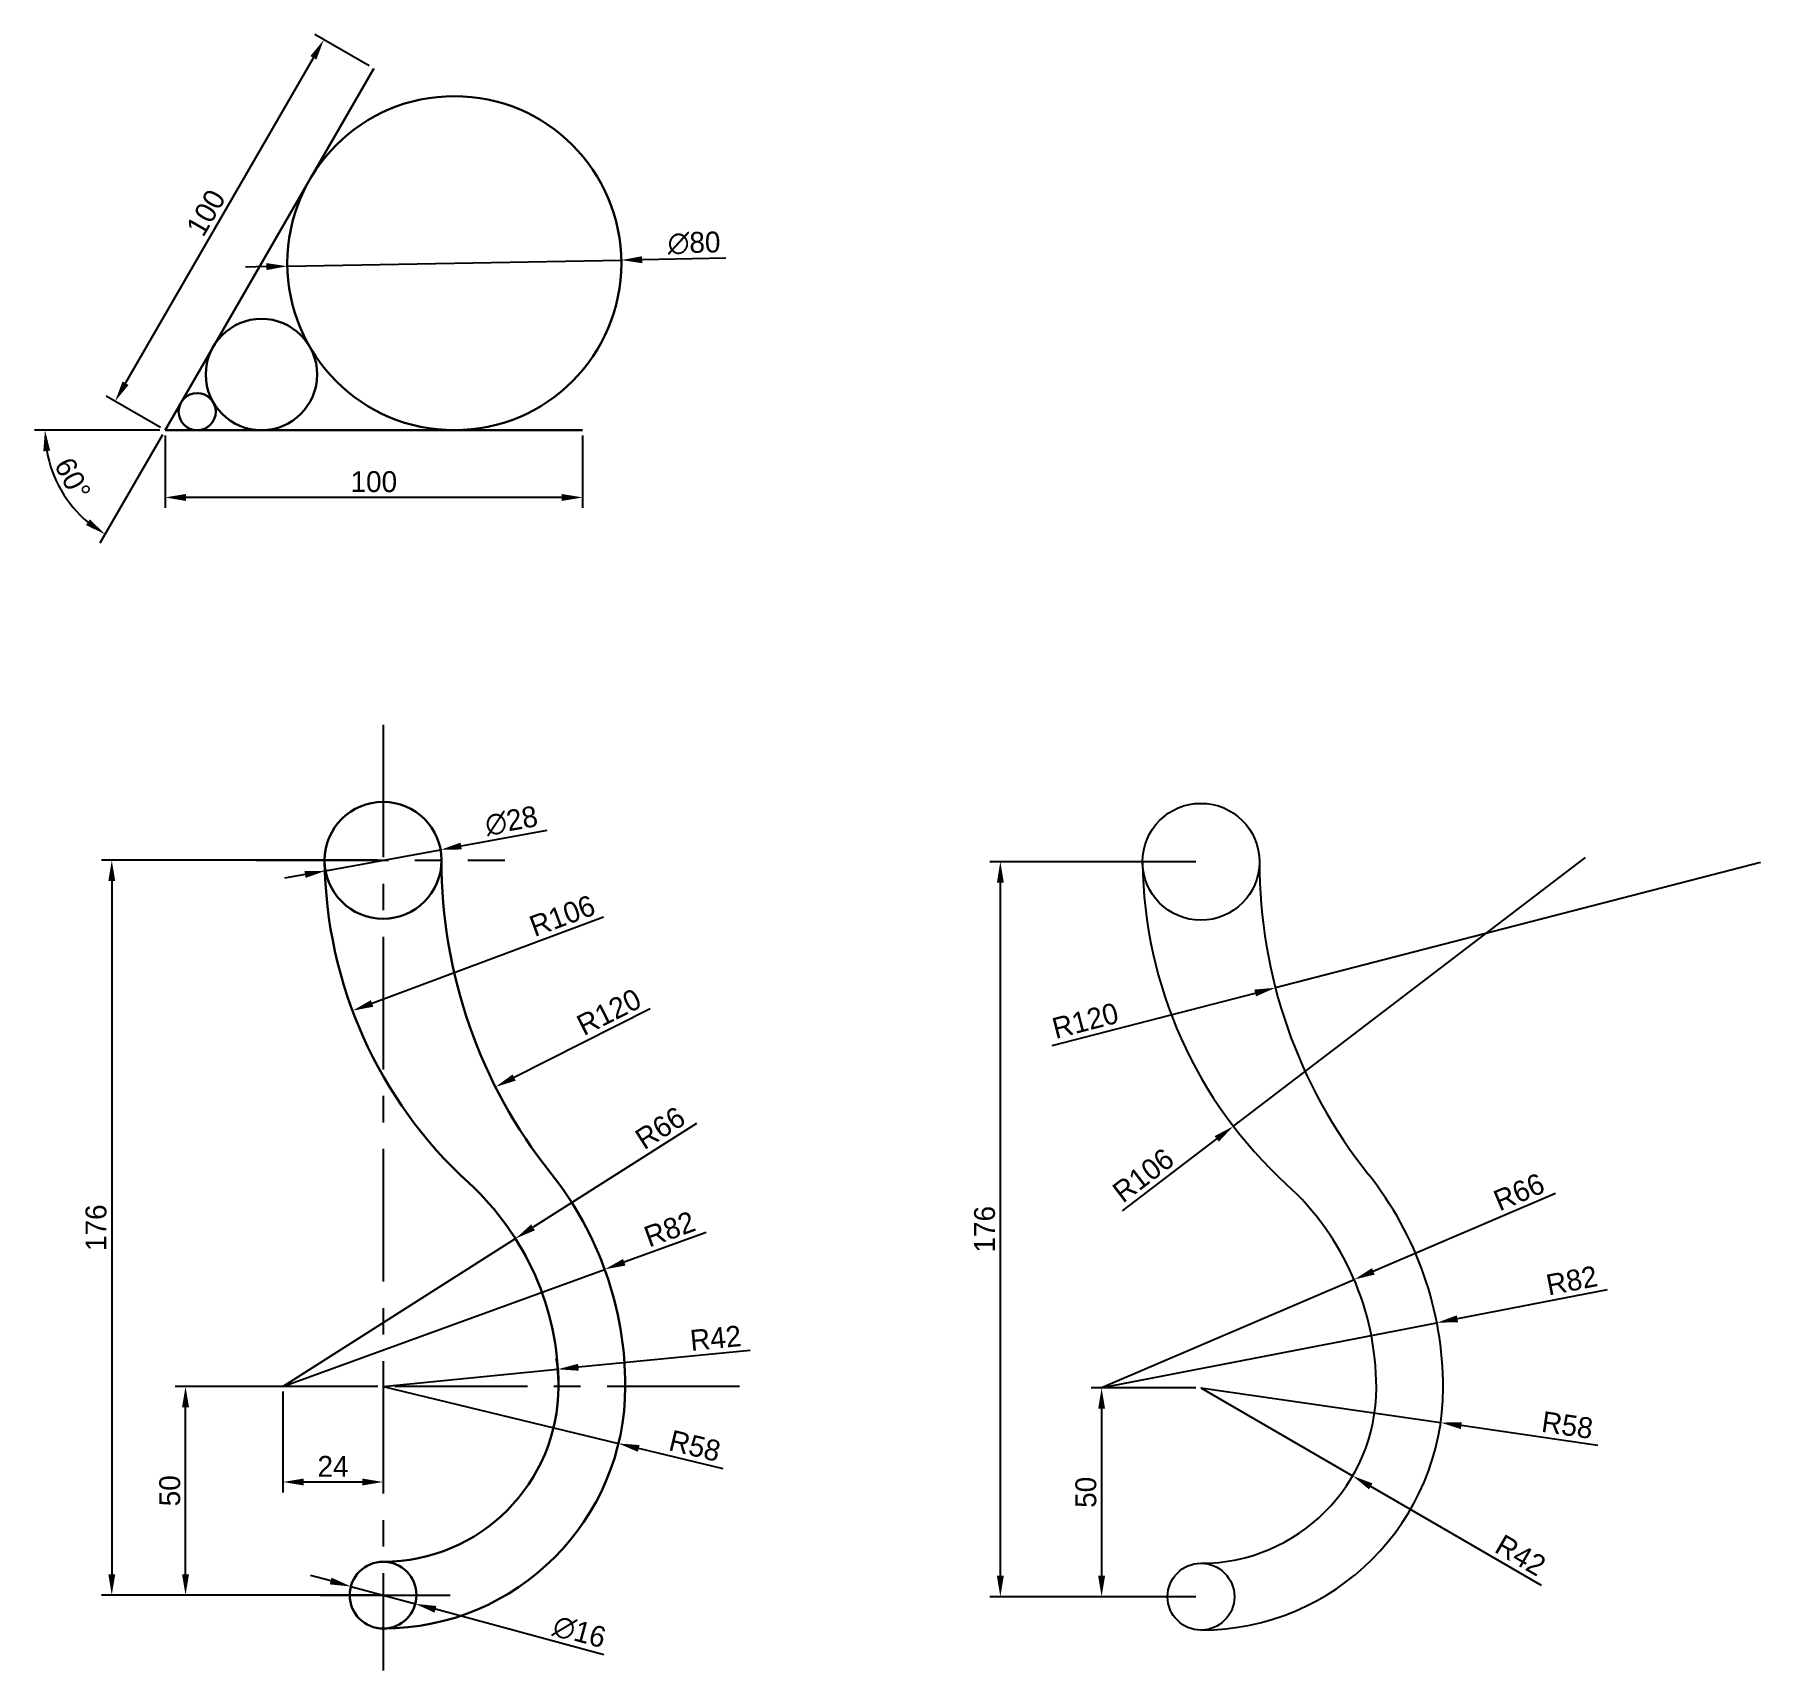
# Model space of a CAD drawing. Header units: millimetres. Extents: x 238 to 651, y -159 to 233.
import ezdxf

# ---------------------------------------------------------------- set-up
doc = ezdxf.new("R2010")
doc.units = ezdxf.units.MM
doc.linetypes.add('CENTER', pattern=[50.8, 31.75, -6.35, 6.35, -6.35])
doc.dimstyles.new('副本 ISO-25', dxfattribs={"dimscale": 2, "dimtxt": 2.5, "dimasz": 2.5, "dimexe": 1.25, "dimexo": 0.625, "dimtad": 1, "dimdsep": 46, "dimtxsty": 'Standard', "dimcen": 2.5, "dimadec": 0, "dimazin": 0, "dimtfac": 1, "dimtmove": 0, "dimatfit": 3, "dimfxl": 1, "dimarcsym": 0})

# ---------------------------------------------------------------- blocks, each defined once
blk = doc.blocks.new('*D1')
at = {"color": 0, "lineweight": -2, "transparency": 16777216}
for p, q in [((298.21, 177.11), (378.2, 178.58)), ((403.2, 179.03), (383.2, 178.67)), ((293.21, 177.02), (288.22, 176.92))]:
    blk.add_line(p, q, dxfattribs=at)
at = {"color": 0, "transparency": 16777216}
for points in [[(293.2, 177.85), (293.23, 176.18), (298.21, 177.11)], [(383.18, 179.5), (383.22, 177.83), (378.2, 178.58)]]:
    blk.add_solid(points, dxfattribs=at)
at = {"layer": 'Defpoints', "color": 0, "transparency": 16777216}
for p in [(378.2, 178.58), (298.21, 177.11)]:
    blk.add_point(p, dxfattribs=at)
at = {"color": 0, "transparency": 16777216, "insert": (395.63, 182.65), "char_height": 5, "attachment_point": 5, "rotation": 1.0516}
blk.add_mtext('∅80', dxfattribs=at)
blk = doc.blocks.new('*D2')
at = {"color": 0, "lineweight": -2, "transparency": 16777216}
for p, q in [((267.68, 137.84), (237.67, 137.84)), ((268.3, 136.76), (253.3, 110.77))]:
    blk.add_line(p, q, dxfattribs=at)
blk.add_arc((268.93, 137.84), 28.76, 189.974, 230.026, dxfattribs=at)
at = {"color": 0, "transparency": 16777216}
for points in [[(239.77, 132.79), (241.43, 132.93), (240.17, 137.84)], [(250.93, 116.48), (249.97, 115.12), (254.55, 112.93)]]:
    blk.add_solid(points, dxfattribs=at)
at = {"layer": 'Defpoints', "color": 0, "transparency": 16777216}
for p in [(318.93, 224.44), (268.93, 137.84), (268.93, 137.84), (368.93, 137.84), (246.89, 119.36)]:
    blk.add_point(p, dxfattribs=at)
at = {"color": 0, "transparency": 16777216, "insert": (246.79, 126.21), "char_height": 5, "attachment_point": 5, "rotation": 297.7164}
blk.add_mtext('60°', dxfattribs=at)
blk = doc.blocks.new('*D3')
at = {"color": 0, "lineweight": -2, "transparency": 16777216}
for p, q in [((317.84, 225.07), (304.8, 232.6)), ((259.46, 149.08), (304.46, 227.02)), ((267.84, 138.47), (254.8, 146))]:
    blk.add_line(p, q, dxfattribs=at)
at = {"color": 0, "transparency": 16777216}
for points in [[(303.74, 227.44), (305.18, 226.6), (306.96, 231.35)], [(258.74, 149.49), (260.18, 148.66), (256.96, 144.75)]]:
    blk.add_solid(points, dxfattribs=at)
at = {"layer": 'Defpoints', "color": 0, "transparency": 16777216}
for p in [(306.96, 231.35), (318.93, 224.44), (268.93, 137.84)]:
    blk.add_point(p, dxfattribs=at)
at = {"color": 0, "transparency": 16777216, "insert": (278.72, 189.92), "char_height": 5, "attachment_point": 5, "rotation": 60}
blk.add_mtext('100', dxfattribs=at)
blk = doc.blocks.new('*D4')
at = {"color": 0, "lineweight": -2, "transparency": 16777216}
for p, q in [((268.93, 136.59), (268.93, 119.23)), ((368.93, 136.59), (368.93, 119.23)), ((363.93, 121.73), (273.93, 121.73))]:
    blk.add_line(p, q, dxfattribs=at)
at = {"color": 0, "transparency": 16777216}
for points in [[(273.93, 122.56), (273.93, 120.9), (268.93, 121.73)], [(363.93, 122.56), (363.93, 120.9), (368.93, 121.73)]]:
    blk.add_solid(points, dxfattribs=at)
at = {"layer": 'Defpoints', "color": 0, "transparency": 16777216}
for p in [(268.93, 137.84), (368.93, 137.84), (268.93, 121.73)]:
    blk.add_point(p, dxfattribs=at)
at = {"color": 0, "transparency": 16777216, "insert": (318.93, 125.48), "char_height": 5, "attachment_point": 5}
blk.add_mtext('100', dxfattribs=at)
blk = doc.blocks.new('*D5')
at = {"color": 0, "lineweight": -2, "transparency": 16777216}
for p, q in [((360.33, 41.99), (339.84, 38.25)), ((307.37, 32.32), (334.92, 37.35)), ((302.45, 31.43), (297.54, 30.53))]:
    blk.add_line(p, q, dxfattribs=at)
at = {"color": 0, "transparency": 16777216}
for points in [[(339.69, 39.07), (339.99, 37.43), (334.92, 37.35)], [(302.31, 32.25), (302.6, 30.61), (307.37, 32.32)]]:
    blk.add_solid(points, dxfattribs=at)
at = {"layer": 'Defpoints', "color": 0, "transparency": 16777216}
for p in [(334.92, 37.35), (307.37, 32.32)]:
    blk.add_point(p, dxfattribs=at)
at = {"color": 0, "transparency": 16777216, "insert": (351.87, 44.26), "char_height": 5, "attachment_point": 5, "rotation": 10.3453}
blk.add_mtext('∅28', dxfattribs=at)
blk = doc.blocks.new('*D6')
at = {"color": 0, "lineweight": -2, "transparency": 16777216}
for p, q in [((308.6, -137.77), (303.77, -136.47)), ((313.42, -139.08), (328.87, -143.25)), ((374.02, -155.44), (333.7, -144.55))]:
    blk.add_line(p, q, dxfattribs=at)
at = {"color": 0, "transparency": 16777216}
for points in [[(308.81, -136.97), (308.38, -138.58), (313.42, -139.08)], [(333.91, -143.75), (333.48, -145.36), (328.87, -143.25)]]:
    blk.add_solid(points, dxfattribs=at)
at = {"layer": 'Defpoints', "color": 0, "transparency": 16777216}
for p in [(313.42, -139.08), (328.87, -143.25)]:
    blk.add_point(p, dxfattribs=at)
at = {"color": 0, "transparency": 16777216, "insert": (368.16, -149.98), "char_height": 5, "attachment_point": 5, "rotation": 344.886}
blk.add_mtext('∅16', dxfattribs=at)
blk = doc.blocks.new('*D7')
at = {"color": 0, "lineweight": -2, "transparency": 16777216}
for p, q in [((409.03, -82.55), (367.92, -86.58)), ((321.15, -91.16), (362.95, -87.07))]:
    blk.add_line(p, q, dxfattribs=at)
blk.add_arc((321.15, -91.16), 42, 1.7052, 9.0047, dxfattribs=at)
at = {"color": 0, "transparency": 16777216}
blk.add_solid([(367.84, -85.75), (368, -87.41), (362.95, -87.07)], dxfattribs=at)
at = {"layer": 'Defpoints', "color": 0, "transparency": 16777216}
for p in [(362.95, -87.07), (321.15, -91.16)]:
    blk.add_point(p, dxfattribs=at)
at = {"color": 0, "transparency": 16777216, "insert": (400.78, -79.59), "char_height": 5, "attachment_point": 5, "rotation": 5.5942}
blk.add_mtext('R42', dxfattribs=at)
blk = doc.blocks.new('*D8')
at = {"color": 0, "lineweight": -2, "transparency": 16777216}
for p, q in [((321.15, -91.16), (377.51, -104.84)), ((402.62, -110.93), (382.37, -106.02))]:
    blk.add_line(p, q, dxfattribs=at)
at = {"color": 0, "transparency": 16777216}
blk.add_solid([(382.57, -105.21), (382.17, -106.83), (377.51, -104.84)], dxfattribs=at)
at = {"layer": 'Defpoints', "color": 0, "transparency": 16777216}
for p in [(321.15, -91.16), (377.51, -104.84)]:
    blk.add_point(p, dxfattribs=at)
at = {"color": 0, "transparency": 16777216, "insert": (395.81, -105.42), "char_height": 5, "attachment_point": 5, "rotation": 346.3634}
blk.add_mtext('R58', dxfattribs=at)
blk = doc.blocks.new('*D9')
at = {"color": 0, "lineweight": -2, "transparency": 16777216}
for p, q in [((398.49, -54.31), (378.91, -61.43)), ((297.15, -91.16), (374.21, -63.14))]:
    blk.add_line(p, q, dxfattribs=at)
at = {"color": 0, "transparency": 16777216}
blk.add_solid([(378.62, -60.65), (379.19, -62.22), (374.21, -63.14)], dxfattribs=at)
at = {"layer": 'Defpoints', "color": 0, "transparency": 16777216}
for p in [(374.21, -63.14), (297.15, -91.16)]:
    blk.add_point(p, dxfattribs=at)
at = {"color": 0, "transparency": 16777216, "insert": (389.77, -53.5), "char_height": 5, "attachment_point": 5, "rotation": 19.981}
blk.add_mtext('R82', dxfattribs=at)
blk = doc.blocks.new('*D10')
at = {"color": 0, "lineweight": -2, "transparency": 16777216}
for p, q in [((396.21, -28.19), (357.07, -53.07)), ((297.15, -91.16), (352.85, -55.76))]:
    blk.add_line(p, q, dxfattribs=at)
at = {"color": 0, "transparency": 16777216}
blk.add_solid([(356.62, -52.37), (357.51, -53.78), (352.85, -55.76)], dxfattribs=at)
at = {"layer": 'Defpoints', "color": 0, "transparency": 16777216}
for p in [(352.85, -55.76), (297.15, -91.16)]:
    blk.add_point(p, dxfattribs=at)
at = {"color": 0, "transparency": 16777216, "insert": (387.52, -29.27), "char_height": 5, "attachment_point": 5, "rotation": 32.442}
blk.add_mtext('R66', dxfattribs=at)
blk = doc.blocks.new('*D11')
at = {"color": 0, "lineweight": -2, "transparency": 16777216}
blk.add_line((385.11, -0.72), (352.52, -17.2), dxfattribs=at)
at = {"color": 0, "transparency": 16777216}
blk.add_solid([(352.15, -16.46), (352.9, -17.95), (348.06, -19.46)], dxfattribs=at)
at = {"layer": 'Defpoints', "color": 0, "transparency": 16777216}
for p in [(455.15, 34.69), (348.06, -19.46)]:
    blk.add_point(p, dxfattribs=at)
at = {"color": 0, "transparency": 16777216, "insert": (375.24, -1.51), "char_height": 5, "attachment_point": 5, "rotation": 26.8265}
blk.add_mtext('R120', dxfattribs=at)
blk = doc.blocks.new('*D12')
at = {"color": 0, "lineweight": -2, "transparency": 16777216}
blk.add_line((373.96, 21.23), (318.51, 0.55), dxfattribs=at)
at = {"color": 0, "transparency": 16777216}
blk.add_solid([(318.22, 1.33), (318.8, -0.23), (313.82, -1.2)], dxfattribs=at)
at = {"layer": 'Defpoints', "color": 0, "transparency": 16777216}
for p in [(413.14, 35.84), (313.82, -1.2)]:
    blk.add_point(p, dxfattribs=at)
at = {"color": 0, "transparency": 16777216, "insert": (364.06, 21.54), "char_height": 5, "attachment_point": 5, "rotation": 20.4521}
blk.add_mtext('R106', dxfattribs=at)
blk = doc.blocks.new('*D13')
at = {"color": 0, "lineweight": -2, "transparency": 16777216}
for p, q in [((319.9, 34.84), (253.67, 34.84)), ((256.17, 29.84), (256.17, -136.16)), ((319.9, -141.16), (253.67, -141.16))]:
    blk.add_line(p, q, dxfattribs=at)
at = {"color": 0, "transparency": 16777216}
for points in [[(255.34, 29.84), (257, 29.84), (256.17, 34.84)], [(255.34, -136.16), (257, -136.16), (256.17, -141.16)]]:
    blk.add_solid(points, dxfattribs=at)
at = {"layer": 'Defpoints', "color": 0, "transparency": 16777216}
for p in [(321.15, 34.84), (256.17, -141.16), (321.15, -141.16)]:
    blk.add_point(p, dxfattribs=at)
at = {"color": 0, "transparency": 16777216, "insert": (252.42, -53.16), "char_height": 5, "attachment_point": 5, "rotation": 90}
blk.add_mtext('176', dxfattribs=at)
blk = doc.blocks.new('*D14')
at = {"color": 0, "lineweight": -2, "transparency": 16777216}
for p, q in [((319.9, -91.16), (271.33, -91.16)), ((273.83, -136.16), (273.83, -96.16)), ((319.9, -141.16), (271.33, -141.16))]:
    blk.add_line(p, q, dxfattribs=at)
at = {"color": 0, "transparency": 16777216}
for points in [[(273, -96.16), (274.66, -96.16), (273.83, -91.16)], [(273, -136.16), (274.66, -136.16), (273.83, -141.16)]]:
    blk.add_solid(points, dxfattribs=at)
at = {"layer": 'Defpoints', "color": 0, "transparency": 16777216}
for p in [(273.83, -91.16), (321.15, -91.16), (321.15, -141.16)]:
    blk.add_point(p, dxfattribs=at)
at = {"color": 0, "transparency": 16777216, "insert": (270.08, -116.16), "char_height": 5, "attachment_point": 5, "rotation": 90}
blk.add_mtext('50', dxfattribs=at)
blk = doc.blocks.new('*D15')
at = {"color": 0, "lineweight": -2, "transparency": 16777216}
for p, q in [((297.15, -92.41), (297.15, -116.56)), ((321.15, -92.41), (321.15, -116.56)), ((302.15, -114.06), (316.15, -114.06))]:
    blk.add_line(p, q, dxfattribs=at)
at = {"color": 0, "transparency": 16777216}
for points in [[(302.15, -113.23), (302.15, -114.89), (297.15, -114.06)], [(316.15, -113.23), (316.15, -114.89), (321.15, -114.06)]]:
    blk.add_solid(points, dxfattribs=at)
at = {"layer": 'Defpoints', "color": 0, "transparency": 16777216}
for p in [(297.15, -91.16), (321.15, -91.16), (321.15, -114.06)]:
    blk.add_point(p, dxfattribs=at)
at = {"color": 0, "transparency": 16777216, "insert": (309.15, -110.31), "char_height": 5, "attachment_point": 5}
blk.add_mtext('24', dxfattribs=at)
blk = doc.blocks.new('*D17')
at = {"color": 0, "lineweight": -2, "transparency": 16777216}
for p, q in [((515.77, 34.47), (466.47, 34.47)), ((468.97, 29.47), (468.97, -136.53)), ((515.77, -141.53), (466.47, -141.53))]:
    blk.add_line(p, q, dxfattribs=at)
at = {"color": 0, "transparency": 16777216}
for points in [[(468.14, 29.47), (469.81, 29.47), (468.97, 34.47)], [(468.14, -136.53), (469.81, -136.53), (468.97, -141.53)]]:
    blk.add_solid(points, dxfattribs=at)
at = {"layer": 'Defpoints', "color": 0, "transparency": 16777216}
for p in [(517.02, 34.47), (468.97, -141.53), (517.02, -141.53)]:
    blk.add_point(p, dxfattribs=at)
at = {"color": 0, "transparency": 16777216, "insert": (465.22, -53.53), "char_height": 5, "attachment_point": 5, "rotation": 90}
blk.add_mtext('176', dxfattribs=at)
blk = doc.blocks.new('*D18')
at = {"color": 0, "lineweight": -2, "transparency": 16777216}
for p, q in [((515.77, -91.53), (490.73, -91.53)), ((493.23, -96.53), (493.23, -136.53)), ((515.77, -141.53), (490.73, -141.53))]:
    blk.add_line(p, q, dxfattribs=at)
at = {"color": 0, "transparency": 16777216}
for points in [[(492.39, -96.53), (494.06, -96.53), (493.23, -91.53)], [(492.39, -136.53), (494.06, -136.53), (493.23, -141.53)]]:
    blk.add_solid(points, dxfattribs=at)
at = {"layer": 'Defpoints', "color": 0, "transparency": 16777216}
for p in [(517.02, -91.53), (493.23, -141.53), (517.02, -141.53)]:
    blk.add_point(p, dxfattribs=at)
at = {"color": 0, "transparency": 16777216, "insert": (489.48, -116.53), "char_height": 5, "attachment_point": 5, "rotation": 90}
blk.add_mtext('50', dxfattribs=at)
blk = doc.blocks.new('*D19')
at = {"color": 0, "lineweight": -2, "transparency": 16777216}
for p, q in [((517.02, -91.53), (553.35, -112.6)), ((598.54, -138.82), (557.68, -115.11))]:
    blk.add_line(p, q, dxfattribs=at)
at = {"color": 0, "transparency": 16777216}
blk.add_solid([(558.09, -114.39), (557.26, -115.83), (553.35, -112.6)], dxfattribs=at)
at = {"layer": 'Defpoints', "color": 0, "transparency": 16777216}
for p in [(517.02, -91.53), (553.35, -112.6)]:
    blk.add_point(p, dxfattribs=at)
at = {"color": 0, "transparency": 16777216, "insert": (593.57, -131.6), "char_height": 5, "attachment_point": 5, "rotation": 329.8812}
blk.add_mtext('R42', dxfattribs=at)
blk = doc.blocks.new('*D20')
at = {"color": 0, "lineweight": -2, "transparency": 16777216}
for p, q in [((517.02, -91.53), (574.42, -99.84)), ((612.07, -105.29), (579.37, -100.56))]:
    blk.add_line(p, q, dxfattribs=at)
at = {"color": 0, "transparency": 16777216}
blk.add_solid([(579.49, -99.73), (579.25, -101.38), (574.42, -99.84)], dxfattribs=at)
at = {"layer": 'Defpoints', "color": 0, "transparency": 16777216}
for p in [(517.02, -91.53), (574.42, -99.84)]:
    blk.add_point(p, dxfattribs=at)
at = {"color": 0, "transparency": 16777216, "insert": (604.77, -100.45), "char_height": 5, "attachment_point": 5, "rotation": 351.7588}
blk.add_mtext('R58', dxfattribs=at)
blk = doc.blocks.new('*D21')
at = {"color": 0, "lineweight": -2, "transparency": 16777216}
for p, q in [((601.94, -44.96), (558.3, -63.61)), ((493.02, -91.53), (553.71, -65.58))]:
    blk.add_line(p, q, dxfattribs=at)
at = {"color": 0, "transparency": 16777216}
blk.add_solid([(557.98, -62.85), (558.63, -64.38), (553.71, -65.58)], dxfattribs=at)
at = {"layer": 'Defpoints', "color": 0, "transparency": 16777216}
for p in [(553.71, -65.58), (493.02, -91.53)]:
    blk.add_point(p, dxfattribs=at)
at = {"color": 0, "transparency": 16777216, "insert": (593.19, -44.62), "char_height": 5, "attachment_point": 5, "rotation": 23.1497}
blk.add_mtext('R66', dxfattribs=at)
blk = doc.blocks.new('*D22')
at = {"color": 0, "lineweight": -2, "transparency": 16777216}
for p, q in [((614.32, -68.01), (578.43, -74.97)), ((493.02, -91.53), (573.52, -75.92))]:
    blk.add_line(p, q, dxfattribs=at)
at = {"color": 0, "transparency": 16777216}
blk.add_solid([(578.27, -74.15), (578.59, -75.79), (573.52, -75.92)], dxfattribs=at)
at = {"layer": 'Defpoints', "color": 0, "transparency": 16777216}
for p in [(573.52, -75.92), (493.02, -91.53)]:
    blk.add_point(p, dxfattribs=at)
at = {"color": 0, "transparency": 16777216, "insert": (605.83, -65.83), "char_height": 5, "attachment_point": 5, "rotation": 10.9728}
blk.add_mtext('R82', dxfattribs=at)
blk = doc.blocks.new('*D23')
at = {"color": 0, "lineweight": -2, "transparency": 16777216}
for p, q in [((609.02, 35.47), (524.77, -28.86)), ((498.19, -49.15), (520.8, -31.89))]:
    blk.add_line(p, q, dxfattribs=at)
at = {"color": 0, "transparency": 16777216}
blk.add_solid([(520.29, -31.23), (521.3, -32.55), (524.77, -28.86)], dxfattribs=at)
at = {"layer": 'Defpoints', "color": 0, "transparency": 16777216}
for p in [(609.02, 35.47), (524.77, -28.86)]:
    blk.add_point(p, dxfattribs=at)
at = {"color": 0, "transparency": 16777216, "insert": (503.2, -40.61), "char_height": 5, "attachment_point": 5, "rotation": 37.3663}
blk.add_mtext('R106', dxfattribs=at)
blk = doc.blocks.new('*D24')
at = {"color": 0, "lineweight": -2, "transparency": 16777216}
for p, q in [((651.02, 34.33), (534.84, 4.3)), ((481.38, -9.52), (530, 3.05))]:
    blk.add_line(p, q, dxfattribs=at)
at = {"color": 0, "transparency": 16777216}
blk.add_solid([(529.79, 3.86), (530.21, 2.24), (534.84, 4.3)], dxfattribs=at)
at = {"layer": 'Defpoints', "color": 0, "transparency": 16777216}
for p in [(651.02, 34.33), (534.84, 4.3)]:
    blk.add_point(p, dxfattribs=at)
at = {"color": 0, "transparency": 16777216, "insert": (489.32, -3.59), "char_height": 5, "attachment_point": 5, "rotation": 14.4916}
blk.add_mtext('R120', dxfattribs=at)

msp = doc.modelspace()

# ---------------------------------------------------------------- linework, layer by layer
at = {"lineweight": 30}
for p, q in [((268.925, 137.841), (318.925, 224.443)), ((368.925, 137.841), (268.925, 137.841))]:
    msp.add_line(p, q, dxfattribs=at)
at = {"color": 240, "linetype": 'CENTER', "true_color": 0xed1f24}
for p, q in [((321.146, 67.309), (321.146, -159.201)), ((290.673, 34.838), (350.285, 34.838)), ((406.527, -91.162), (289.363, -91.162)), ((306.073, -141.162), (337.192, -141.162))]:
    msp.add_line(p, q, dxfattribs=at)
at = {"lineweight": 30}
for centre, radius in [((338.207, 177.841), 40), ((292.019, 151.174), 13.333), ((276.623, 142.285), 4.444), ((321.146, 34.838), 14), ((321.146, 34.838), 14), ((321.146, -141.162), 8)]:
    msp.add_circle(centre, radius, dxfattribs=at)
for centre, radius in [((517.021, 34.473), 14), ((517.021, -141.527), 8)]:
    msp.add_circle(centre, radius)
for centre, radius, start, end in [((413.14, 35.839), 106, 180.62344, 227.59344), ((455.146, 34.695), 120, 179.93892, 218.53959), ((297.146, -91.162), 82, 0, 38.53959), ((297.146, -91.162), 66, 0, 47.59344), ((321.146, -91.162), 58, 270, 0), ((321.146, -91.162), 42, 270, 0)]:
    msp.add_arc(centre, radius, start, end, dxfattribs=at)
for centre, radius, start, end in [((609.015, 35.474), 106, 180.62344, 227.59344), ((651.021, 34.33), 120, 179.93892, 218.53959), ((493.021, -91.527), 82, 0, 38.53959), ((493.021, -91.527), 66, 0, 47.59344), ((517.021, -91.527), 58, 270, 0), ((517.021, -91.527), 42, 270, 0)]:
    msp.add_arc(centre, radius, start, end)

# ---------------------------------------------------------------- dimensions: what is measured, and where the dimension line sits
at = {"color": 4}
dim = msp.add_aligned_dim(p1=(268.925, 137.841), p2=(318.925, 224.443), distance=13.813, dimstyle='副本 ISO-25', dxfattribs=at)
dim.commit()
dim.dimension.update_dxf_attribs({"geometry": '*D3', "text_midpoint": (278.716, 189.924)})
dim = msp.add_angular_dim_2l(base=(246.895, 119.355), line1=((268.925, 137.841), (318.925, 224.443)), line2=((368.925, 137.841), (268.925, 137.841)), dimstyle='副本 ISO-25', dxfattribs=at)
dim.commit()
dim.dimension.update_dxf_attribs({"geometry": '*D2', "text_midpoint": (243.466, 124.465), "dimtype": 162})
for p1, p2, picture, middle in [((298.214, 177.107), (378.201, 178.575), '*D1', (395.629, 182.646)), ((307.373, 32.323), (334.918, 37.352), '*D5', (351.87, 44.258))]:
    dim = msp.add_diameter_dim_2p(p1=p1, p2=p2, dimstyle='副本 ISO-25', dxfattribs=at)
    dim.commit()
    dim.dimension.update_dxf_attribs({"geometry": picture, "text_midpoint": middle})
for base, p1, p2, picture, middle in [((268.925, 121.731), (368.925, 137.841), (268.925, 137.841), '*D4', (318.925, 125.481)), ((321.146, -114.059), (297.146, -91.162), (321.146, -91.162), '*D15', (309.146, -110.309))]:
    dim = msp.add_linear_dim(base=base, p1=p1, p2=p2, dimstyle='副本 ISO-25', dxfattribs=at)
    dim.commit()
    dim.dimension.update_dxf_attribs({"geometry": picture, "text_midpoint": middle})
for base, p1, p2, picture, middle in [((256.17, -141.162), (321.146, 34.838), (321.146, -141.162), '*D13', (252.42, -53.162)), ((273.831, -91.162), (321.146, -141.162), (321.146, -91.162), '*D14', (270.081, -116.162))]:
    dim = msp.add_linear_dim(base=base, p1=p1, p2=p2, angle=90, dimstyle='副本 ISO-25', dxfattribs=at)
    dim.commit()
    dim.dimension.update_dxf_attribs({"geometry": picture, "text_midpoint": middle})
for center, mpoint, picture, middle in [((413.14, 35.839), (313.822, -1.2), '*D12', (365.372, 18.024)), ((455.146, 34.695), (348.06, -19.46), '*D11', (376.933, -4.859)), ((297.146, -91.162), (352.846, -55.757), '*D10', (389.532, -32.437)), ((321.146, -91.162), (362.946, -87.068), '*D7', (401.15, -83.326))]:
    dim = msp.add_radius_dim(center=center, mpoint=mpoint, dimstyle='副本 ISO-25', dxfattribs=at)
    dim.commit()
    dim.dimension.update_dxf_attribs({"geometry": picture, "text_midpoint": middle, "dimtype": 164})
for base, p1, picture, middle in [((468.974, -141.527), (517.021, 34.473), '*D17', (465.224, -53.527)), ((493.226, -141.527), (517.021, -91.527), '*D18', (489.476, -116.527))]:
    dim = msp.add_linear_dim(base=base, p1=p1, p2=(517.021, -141.527), angle=90, dimstyle='副本 ISO-25')
    dim.commit()
    dim.dimension.update_dxf_attribs({"geometry": picture, "text_midpoint": middle})
for center, mpoint, picture, middle in [((651.021, 34.33), (534.839, 4.302), '*D24', (490.256, -7.221)), ((609.015, 35.474), (524.77, -28.858), '*D23', (505.477, -43.591)), ((493.021, -91.527), (553.707, -65.58), '*D21', (594.66, -48.07)), ((493.021, -91.527), (573.522, -75.919), '*D22', (606.547, -69.515)), ((517.021, -91.527), (553.35, -112.602), '*D19', (591.688, -134.843)), ((517.021, -91.527), (574.422, -99.841), '*D20', (604.236, -104.159))]:
    dim = msp.add_radius_dim(center=center, mpoint=mpoint, dimstyle='副本 ISO-25')
    dim.commit()
    dim.dimension.update_dxf_attribs({"geometry": picture, "text_midpoint": middle, "dimtype": 164})
for center, mpoint, picture, middle in [((297.146, -91.162), (374.21, -63.142), '*D9', (389.767, -53.496)), ((321.146, -91.162), (377.511, -104.837), '*D8', (395.807, -105.416))]:
    dim = msp.add_radius_dim(center=center, mpoint=mpoint, dimstyle='副本 ISO-25', dxfattribs=at)
    dim.commit()
    dim.dimension.update_dxf_attribs({"geometry": picture, "text_midpoint": middle})
dim = msp.add_diameter_dim_2p(p1=(313.423, -139.076), p2=(328.869, -143.248), dimstyle='副本 ISO-25', dxfattribs=at)
dim.commit()
dim.dimension.update_dxf_attribs({"geometry": '*D6', "text_midpoint": (367.18, -153.595), "dimtype": 163})

doc.saveas('drawing.dxf')
